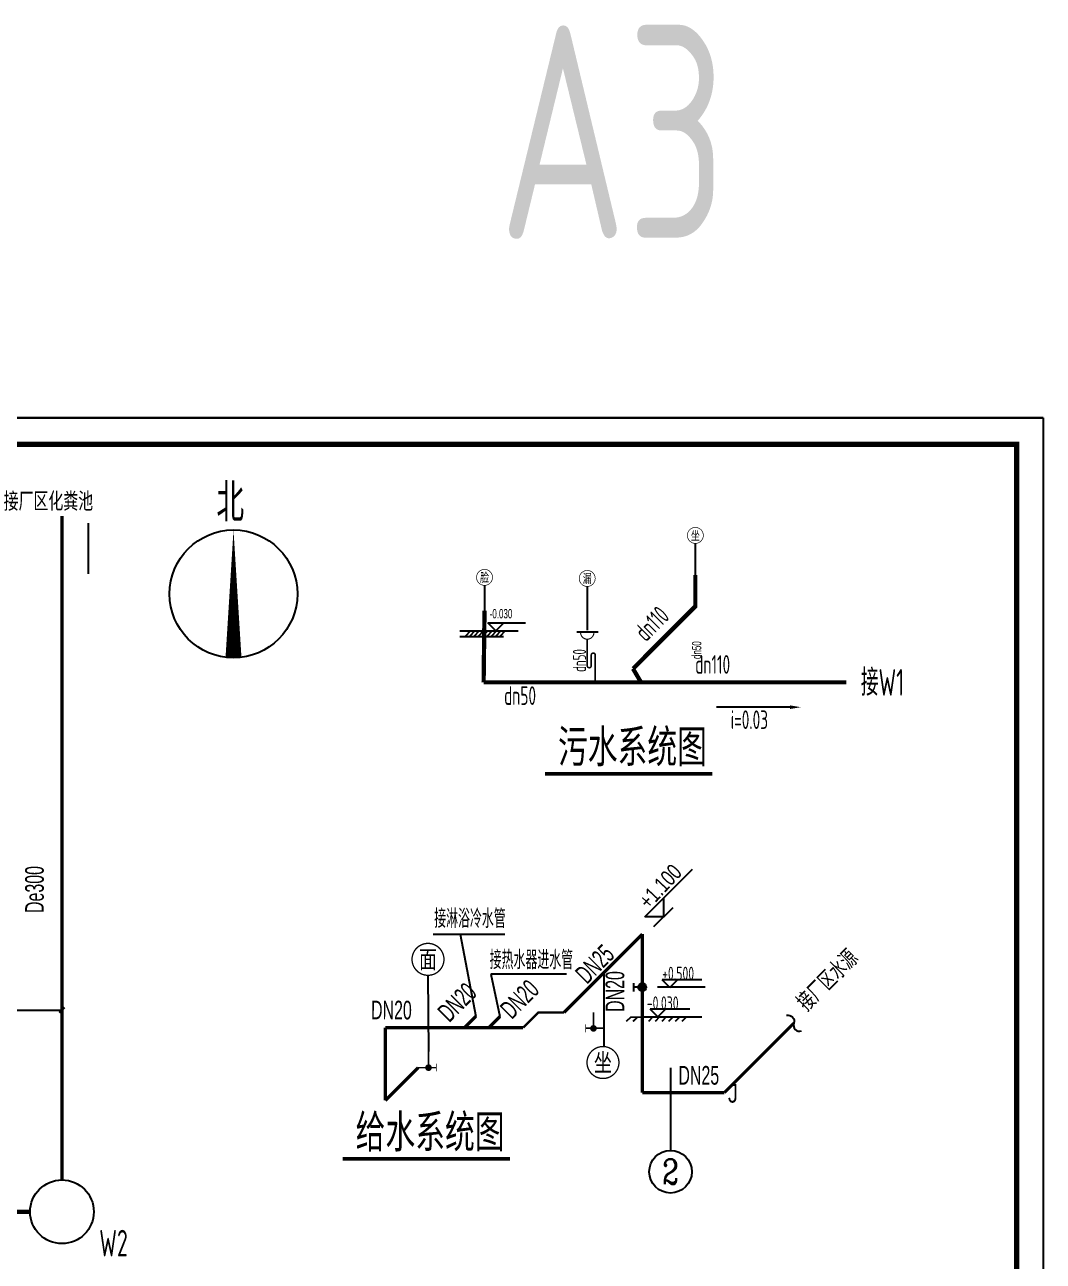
# Model space of a CAD drawing. Extents: x 5693218 to 11495510, y -728562 to -461276.
# Drawn here: x 5783362 to 5802497, y -489423 to -466194 of the extents above; entities that cross this region are included whole.
import ezdxf
from ezdxf.enums import TextEntityAlignment as Align

# ---------------------------------------------------------------- set-up
doc = ezdxf.new("R2010")
doc.units = 0
doc.header["$LTSCALE"] = 1000
doc.header["$MEASUREMENT"] = 0
doc.linetypes.add('DASH', pattern=[0.35, 0.25, -0.1])
doc.layers.get('0').update_dxf_attribs({"linetype": 'CONTINUOUS'})
doc.layers.get('Defpoints').update_dxf_attribs({"linetype": 'CONTINUOUS'})
for name, color, linetype in [('AXIS', 3, 'CONTINUOUS'), ('AXIS_TEXT', 7, 'CONTINUOUS'), ('DIM_ELEV', 3, 'CONTINUOUS'), ('DIM_SYMB', 3, 'CONTINUOUS'), ('EQUIP_污水', 7, 'CONTINUOUS'), ('EQUIP_给水', 7, 'CONTINUOUS'), ('PIPE-污水', 2, 'CONTINUOUS'), ('PIPE-给水', 3, 'CONTINUOUS'), ('PUB_TEXT', 7, 'CONTINUOUS'), ('TEXT', 7, 'CONTINUOUS'), ('TEXT_污水', 2, 'DASH'), ('TEXT_给水', 3, 'CONTINUOUS'), ('TWT_DIM', 3, 'CONTINUOUS'), ('TWT_ELEV', 3, 'CONTINUOUS'), ('TWT_IDEN', 3, 'CONTINUOUS'), ('WALL', 2, 'CONTINUOUS'), ('回水', 2, 'DASH'), ('尺寸标注', 74, 'CONTINUOUS')]:
    doc.layers.add(name, color=color, linetype=linetype)
doc.styles.add('_HZTXT', font='txt.shx', dxfattribs={"width": 0.8, "bigfont": 'HZTXT.shx'})
doc.styles.add('_TCH_AXIS', font='COMPLEX', dxfattribs={"bigfont": 'GBCBIG'})
doc.styles.add('_TCH_DIM', font='SIMPLEX', dxfattribs={"bigfont": 'GBCBIG'})
doc.styles.add('_TWT_PIPEDN', font='yb.shx', dxfattribs={"width": 0.8, "height": 3, "bigfont": 'HZTXT.shx'})
doc.styles.add('_TWT_SANITARY', font='', dxfattribs={"width": 0.8, "height": 3.5})
doc.styles.add('COMPLEX', font='COMPLEX')
doc.styles.add('HZ', font='tssdeng2.shx', dxfattribs={"width": 0.75, "oblique": 5, "height": 3, "bigfont": 'tjhzf.shx'})
doc.styles.add('schuco', font='sceie.shx', dxfattribs={"width": 0.7, "bigfont": 'sceic.shx'})
doc.styles.get("Standard").update_dxf_attribs({"font": 'GBENOR', "bigfont": 'GBCBIG'})
doc.styles.add('TG_LINETYPE', font='SIMPLEX', dxfattribs={"width": 0.8, "height": 3, "bigfont": 'HZTXT'})
doc.styles.add('TSSD', font='tssdeng.shx', dxfattribs={"width": 0.7, "bigfont": 'tssdchn.shx'})
doc.styles.add('样式 1', font='sceie.shx', dxfattribs={"width": 0.75, "bigfont": 'sceic.shx'})
doc.styles.get('_TWT_SANITARY').set_extended_font_data('SimSun')
doc.linetypes.add('TG_J', pattern='A,2,-0.3,["J",TG_LINETYPE,S=0.1,R=0,X=-0.23,Y=-0.15],0', length=2.3)
doc.linetypes.add('TG_W', pattern='A,2,-0.3,["W",TG_LINETYPE,S=0.1,R=0,X=-0.28,Y=-0.15],0', length=2.3)
doc.dimstyles.get("Standard").update_dxf_attribs({"dimscale": 100, "dimtxt": 3.5, "dimasz": 1, "dimexe": 2.5, "dimexo": 3, "dimgap": 1.5, "dimtad": 1, "dimdec": 0, "dimzin": 0, "dimdsep": 46, "dimtxsty": 'Standard', "dimblk": 'ARCHTICK', "dimcen": 0.09, "dimadec": 0, "dimazin": 0, "dimtfac": 1, "dimtdec": 0, "dimtix": 1, "dimtmove": 2, "dimatfit": 3, "dimfxl": 0, "dimtolj": 1, "dimtzin": 0, "dimarcsym": 0})

# ---------------------------------------------------------------- blocks, each defined once
blk = doc.blocks.new('_ArchTick')
at = {"color": 0, "linetype": 'ByBlock', "const_width": 0.4}
blk.add_lwpolyline([(-0.5, -0.5), (0.5, 0.5)], dxfattribs=at)
blk = doc.blocks.new('*D424')
at = {"color": 0, "lineweight": -2}
for p, q in [((5781061, -484406), (5781061, -484456)), ((5784061, -484406), (5784061, -484456)), ((5781061, -484706), (5784061, -484706))]:
    blk.add_line(p, q, dxfattribs=at)
at = {"layer": 'Defpoints', "color": 0}
for p in [(5781061, -484706), (5784061, -484706), (5784061, -484706)]:
    blk.add_point(p, dxfattribs=at)
at = {"color": 0, "lineweight": -2, "xscale": 100, "yscale": 100, "zscale": 100, "rotation": 180}
blk.add_blockref('_ArchTick', (5781061, -484706), dxfattribs=at)
at = {"color": 0, "lineweight": -2, "xscale": 100, "yscale": 100, "zscale": 100}
blk.add_blockref('_ArchTick', (5784061, -484706), dxfattribs=at)
at = {"color": 0, "insert": (5782561, -484381), "char_height": 350, "attachment_point": 5}
blk.add_mtext('\\A1;1500', dxfattribs=at)
blk = doc.blocks.new('$ATTACHMENT$00000196')
blk.add_line((53, 944), (-347, 944))
for points, const_width in [([(-25, 944, -1.067664), (-275, 944)], 20), ([(0, 0), (0, 512, 1), (-75, 512), (-75, 312, -1), (-150, 312), (-150, 810)], 30)]:
    blk.add_lwpolyline(points, format="xyb", dxfattribs=dict(const_width=const_width))
at = {"style": 'HZ', "flags": 1}
for tag in ['WHAT', 'SPEC', 'UNIT']:
    blk.add_attdef(tag, (-150, 810), '', height=0.001, dxfattribs=at)
blk = doc.blocks.new('$TwtSys$00000132')
at = {"elevation": 0}
blk.add_lwpolyline([(7, -101, -0.575183), (0, 0, 0.604745), (-11, 101, 16.924828)], format="xyb", dxfattribs=at)
blk = doc.blocks.new('_AXISO')
blk.add_circle((0, 0), 0.5)
at = {"layer": 'AXIS_TEXT', "style": 'COMPLEX', "width": 1.041667}
blk.add_attdef('A', text='', height=0.56, dxfattribs=at).set_placement((-0.25, -0.28), (0.25, -0.28), align=Align.FIT)

msp = doc.modelspace()

# ---------------------------------------------------------------- hatches: boundary and pattern name
at = {"layer": '尺寸标注'}
h = msp.add_hatch(color=0, dxfattribs=at)
h.dxf.hatch_style = 1
h.paths.add_polyline_path([(5795039.3, -484275.4, 1), (5794889.7, -484275.4, 1)])

# ---------------------------------------------------------------- linework, layer by layer
for p, q in [((5802497.1, -473576.5), (5760497.1, -473576.5)), ((5760497.1, -473576.5), (5802497.1, -473576.5))]:
    msp.add_line(p, q)
at = {"color": 0}
for p, q in [((5802497.1, -473576.5), (5802497.1, -503276.5)), ((5791036.4, -483277.8), (5792384.4, -483277.8)), ((5791540.8, -483277.8), (5791835.8, -484823)), ((5793541, -484026.2), (5792118.1, -484026.2)), ((5792118.1, -484026.2), (5792290.4, -484823))]:
    msp.add_line(p, q, dxfattribs=at)
at = {"lineweight": 25}
for p, q in [((5791536, -477582.3), (5792632.4, -477582.3)), ((5791739.2, -477582.3), (5791636, -477685.4)), ((5791820.4, -477582.3), (5791717.3, -477685.4)), ((5791901.7, -477582.3), (5791798.5, -477685.4)), ((5791982.9, -477582.3), (5791879.8, -477685.4)), ((5792064.2, -477582.3), (5791961.1, -477685.4)), ((5792145.4, -477582.3), (5792042.3, -477685.4)), ((5792226.7, -477582.3), (5792123.6, -477685.4)), ((5792307.9, -477582.3), (5792204.8, -477685.4)), ((5792389.2, -477582.3), (5792286.1, -477685.4)), ((5791536, -477685.4), (5792358.9, -477685.4))]:
    msp.add_line(p, q, dxfattribs=at)
at = {"color": 0, "const_width": 100}
msp.add_lwpolyline([(5801997.1, -502776.5), (5762997.1, -502776.5), (5762997.1, -474076.5), (5801997.1, -474076.5)], close=True, dxfattribs=at)
at = {"color": 0}
msp.add_lwpolyline([(5797741.8, -479013.7), (5796359, -479013.7)], dxfattribs=at)
for points, const_width in [([(5794046.2, -485045.1), (5794046.2, -484745.1), (5794046.2, -484745.1)], 30), ([(5793900.4, -485119.8), (5793900.4, -484969.8)], 15), ([(5794242.7, -485044.8), (5793900.4, -485044.8)], 30), ([(5790948.2, -485782.9), (5790948.2, -485482.9), (5790948.2, -485482.9)], 30), ([(5791094, -485857.6), (5791094, -485707.6)], 15), ([(5790751.7, -485785.7), (5791094, -485785.7)], 30)]:
    msp.add_lwpolyline(points, dxfattribs=dict(const_width=const_width))
at = {"const_width": 62.5}
for points in [[(5794077.8, -485047.9, 1), (5794015.3, -485047.9, 1)], [(5790916.6, -485785.7, -1), (5790979.1, -485785.7, -1)]]:
    msp.add_lwpolyline(points, format="xyb", close=True, dxfattribs=at)
at = {"color": 0}
msp.add_circle((5784061, -488492.7), 598.3, dxfattribs=at)
msp.add_solid([(5797741.8, -478980.4), (5797941.8, -479013.7), (5797741.8, -479047.1)], dxfattribs=at)
at = {"layer": 'AXIS', "color": 0}
msp.add_line((5795494.3, -485787.4), (5795494.3, -487334.9), dxfattribs=at)
at = {"layer": 'DIM_ELEV'}
for p, q in [((5795013.6, -482952.3), (5795908.7, -482057.2)), ((5795367.2, -482952.3), (5795367.2, -482598.8)), ((5795182.9, -483136.6), (5795544, -482775.5)), ((5795367.2, -482952.3), (5795013.6, -482952.3)), ((5795480.8, -484277), (5795336.8, -484133)), ((5796080, -484133), (5795336.8, -484133)), ((5795480.8, -484277), (5795624.8, -484133)), ((5795258.9, -484833.5), (5795114.9, -484689.5)), ((5795858.1, -484689.5), (5795114.9, -484689.5)), ((5795258.9, -484833.5), (5795402.9, -484689.5))]:
    msp.add_line(p, q, dxfattribs=at)
at = {"layer": 'DIM_SYMB'}
msp.add_lwpolyline([(5787283.7, -478085.2, 300, 0, 0), (5787283.7, -475685.2, 0, 0, 0)], format="xyseb", dxfattribs=at)
msp.add_circle((5787283.7, -476885.2), 1200, dxfattribs=at)
at = {"layer": 'PIPE-污水', "linetype": 'TG_W', "lineweight": 0, "const_width": 60}
msp.add_lwpolyline([(5784061, -487894.4), (5784061.2, -475420.4)], dxfattribs=at)
at = {"layer": 'PIPE-给水', "linetype": 'Continuous', "const_width": 45}
msp.add_lwpolyline([(5793492.6, -484748.9), (5793012.3, -484748.9), (5792725.7, -485035.5)], dxfattribs=at)
at = {"layer": 'PUB_TEXT', "const_width": 70}
for points in [[(5793137.1, -480265.8), (5796281.5, -480265.8)], [(5789335.6, -487500.4), (5792480, -487500.4)]]:
    msp.add_lwpolyline(points, dxfattribs=at)
at = {"layer": 'PUB_TEXT', "color": 3}
for points in [[(5794964.5, -483277, 60, 60, 0), (5793492.6, -484748.9, 60, 60, 0)], [(5794242.7, -485044.8, 35, 35, 0), (5794242.7, -483998.8, 60, 60, 0)], [(5791835.8, -484823, 60, 60, 0), (5791623.3, -485035.5, 60, 60, 0)], [(5792290.4, -484823, 60, 60, 0), (5792077.9, -485035.5, 60, 60, 0)], [(5797811.2, -484950.6, 60, 60, 0), (5796507.9, -486253.9, 60, 60, 0)], [(5790751.7, -485785.7, 60, 60, 0), (5790135.4, -486402, 60, 60, 0)]]:
    msp.add_lwpolyline(points, format="xyseb", dxfattribs=at)
at = {"layer": 'PUB_TEXT', "color": 3, "const_width": 60}
for points in [[(5794964.5, -486253.9), (5794964.5, -483277)], [(5790135.4, -486402), (5790135.4, -485035.5)]]:
    msp.add_lwpolyline(points, dxfattribs=at)
at = {"layer": 'TEXT_给水', "color": 3, "ltscale": 10, "const_width": 60}
for points in [[(5790135.4, -485035.5), (5792725.7, -485035.5)], [(5794964.5, -486253.9), (5796507.9, -486253.9)]]:
    msp.add_lwpolyline(points, dxfattribs=at)
at = {"layer": 'TWT_DIM'}
for p, q in [((5795960.6, -476528.2), (5795960.6, -475937)), ((5791999.7, -476725.3), (5791999.7, -477303.4)), ((5793928.9, -476745.5), (5793928.9, -477565.7, 0)), ((5790937.9, -484051), (5790948.2, -485482.9)), ((5794242.7, -484853.2), (5794242.7, -485389.6))]:
    msp.add_line(p, q, dxfattribs=at)
at = {"layer": 'TWT_ELEV'}
for p, q in [((5792059.7, -477432.3), (5792767, -477432.3)), ((5792209.7, -477582.3), (5792059.7, -477432.3)), ((5792209.7, -477582.3), (5792359.7, -477432.3))]:
    msp.add_line(p, q, dxfattribs=at)
at = {"layer": 'TWT_IDEN'}
for points, const_width in [([(5795810.6, -475787, 1), (5796110.6, -475787, 1)], 12.5), ([(5792149.7, -476575.3, 1), (5791849.7, -476575.3, 1)], 12.5), ([(5794078.9, -476595.5, 1), (5793778.9, -476595.5, 1)], 12.5), ([(5790637.9, -483751, -1), (5791237.9, -483751, -1)], 25)]:
    msp.add_lwpolyline(points, format="xyb", close=True, dxfattribs=dict(at, const_width=const_width))
at = {"layer": 'TWT_IDEN', "const_width": 25, "elevation": -162257.2}
msp.add_lwpolyline([(5794525, -485689.1, 1), (5793925, -485689.1, 1)], format="xyb", close=True, dxfattribs=at)
at = {"layer": 'WALL', "color": 0}
for p, q in [((5796143.3, -484274.9), (5795248.8, -484274.9)), ((5794746, -484835.5), (5794662.3, -484919.3)), ((5794746, -484835.5), (5795108.5, -484831.4)), ((5794871.1, -484837.6), (5794787.3, -484921.4)), ((5794873, -484835.5), (5794789.3, -484919.3)), ((5794964.5, -484833.5), (5796081.7, -484833.5)), ((5795165, -484833.5), (5795081.2, -484917.3)), ((5795288, -484833.5), (5795204.2, -484917.3)), ((5795415, -484833.5), (5795331.2, -484917.3)), ((5795540, -484835.5), (5795456.2, -484919.3)), ((5795663, -484835.5), (5795579.2, -484919.3)), ((5795788.1, -484837.6), (5795704.3, -484921.4)), ((5795790, -484835.5), (5795706.2, -484919.3))]:
    msp.add_line(p, q, dxfattribs=at)
at = {"layer": '回水', "const_width": 80}
for points in [[(5794789.5, -478290.3), (5795960.6, -477119.1), (5795960.6, -476528.2)], [(5791982.9, -478547.2), (5791999.7, -477203.1)], [(5794940.5, -478547.2), (5794789.5, -478290.3)], [(5791982.9, -478547.2), (5798799.1, -478547.2)], [(5778815.2, -488492.7), (5783462.7, -488492.7)]]:
    msp.add_lwpolyline(points, dxfattribs=at)
at = {"layer": '尺寸标注', "color": 0}
for p, q in [((5794803.1, -484352.4), (5794803.2, -484274.9)), ((5794803.2, -484274.9), (5794803.2, -484197.4)), ((5794953.4, -484275), (5794803.2, -484274.9))]:
    msp.add_line(p, q, dxfattribs=at)
msp.add_circle((5794964.5, -484275.4), 74.8, dxfattribs=at)

# ---------------------------------------------------------------- block references
at = {"layer": 'AXIS', "color": 0}
ref = msp.add_blockref('_AXISO', (5795494.3, -487740.2), dxfattribs=dict(at, xscale=800, yscale=800, zscale=800))
ref.add_attrib('A', '2', dxfattribs={"layer": 'AXIS_TEXT', "color": 0, "height": 465.9, "style": '_TCH_AXIS'}).set_placement((5795338.9, -487973.2), (5795649.6, -487973.2), align=Align.FIT)
at = {"layer": 'EQUIP_污水'}
msp.add_blockref('$ATTACHMENT$00000196', (5794079.8, -478547.2), dxfattribs=at)
at = {"layer": 'EQUIP_给水', "xscale": 1.999999999903062, "yscale": 2.000000000014552, "zscale": 2, "rotation": 218.1821012029045}
msp.add_blockref('$TwtSys$00000132', (5797811.2, -484950.6), dxfattribs=at)

# ---------------------------------------------------------------- texts
at = {"style": 'schuco', "width": 0.7}
for s, p in [('接W1', (5799069.4, -478798.1)), ('W2', (5784761.6, -489331.6))]:
    msp.add_text(s, height=500, dxfattribs=at).set_placement(p)
at = {"style": 'HZ', "text_generation_flag": 4, "flags": 1}
for tag, p, s, height, width in [('UNIT', (5794242.7, -484853.2), '个', 0.001, 0.7), ('SPEC', (5794242.7, -484853.2), 'DN15', 0.001, 0.7), ('WHAT', (5794242.7, -484853.2), '脚踏开关', 0.001, 0.7), ('UNIT', (5794298.4, -484989.4), '个', 0.0001, 0.700001), ('SPEC', (5794298.4, -484989.4), 'DN15', 0.0001, 0.7), ('WHAT', (5794298.4, -484989.4), '面盆水嘴', 0.0001, 0.7)]:
    msp.add_attdef(tag, p, s, height=height, rotation=180, dxfattribs=dict(at, width=width))
at = {"style": 'HZ', "width": 0.7, "flags": 1}
for tag, s in [('UNIT', '个'), ('SPEC', 'DN15'), ('WHAT', '面盆水嘴')]:
    msp.add_attdef(tag, (5794242.7, -485044.8), s, height=0.001, dxfattribs=at)
at = {"layer": 'PUB_TEXT', "style": '_TCH_DIM'}
msp.add_text('北', height=723.4, dxfattribs=at).set_placement((5786962.4, -475531.4))
at = {"layer": 'PUB_TEXT', "color": 3, "style": '样式 1', "width": 0.7}
for s, height, rotation, p in [('dn110', 350, 45, (5795033.3, -477800.3)), ('dn50', 250, 90, (5793909.1, -478351.1))]:
    msp.add_text(s, height=height, rotation=rotation, dxfattribs=at).set_placement(p)
at = {"layer": 'PUB_TEXT', "color": 3, "style": '样式 1'}
for s, height, width, p in [('dn110', 350, 0.7, (5795957.8, -478385.7)), ('dn50', 350, 0.7, (5792367.9, -478971.8)), ('i=0.03', 350, 0.7, (5796623.5, -479423.8)), ('+0.500', 250, 0.75, (5795337.1, -484139.8)), ('-0.030', 250, 0.75, (5795049, -484696.4))]:
    msp.add_text(s, height=height, dxfattribs=dict(at, width=width)).set_placement(p)
at = {"layer": 'PUB_TEXT', "style": '_HZTXT', "width": 0.8}
for s, p in [('污水系统图', (5793379, -480125.8)), ('给水系统图', (5789577.4, -487360.4))]:
    msp.add_text(s, height=700, dxfattribs=at).set_placement(p)
at = {"layer": 'TEXT', "style": 'TSSD', "width": 0.7}
msp.add_text('A3', height=4000, dxfattribs=at).set_placement((5792269.7, -470206.8))
at = {"layer": 'TEXT_污水', "linetype": 'TG_W', "style": '_TWT_PIPEDN', "width": 0.64}
msp.add_text('-0.030', height=175, dxfattribs=at).set_placement((5792097.6, -477344.8))
msp.add_text('dn50', height=175, rotation=90, dxfattribs=at).set_placement((5796072.6, -478108.8))
at = {"layer": 'TEXT_给水', "linetype": 'Continuous', "style": '_TWT_PIPEDN', "width": 0.8}
for s, p in [('接厂区化粪池', (5782965.9, -475324.9, 0)), ('J', (5796573.7, -486442.7))]:
    msp.add_text(s, height=350, dxfattribs=at).set_placement(p)
at = {"layer": 'TEXT_给水', "linetype": 'Continuous', "style": '_TWT_PIPEDN'}
for s, height, rotation, width, p in [('+1.100', 300, 46.92987, 0.76, (5795086.5, -482826.9)), ('接厂区水源', 350, 45, 0.8, (5798070.8, -484760.3))]:
    msp.add_text(s, height=height, rotation=rotation, dxfattribs=dict(at, width=width)).set_placement(p)
at = {"layer": 'TEXT_给水', "linetype": 'TG_J', "style": '_TWT_PIPEDN', "width": 0.64}
for s, rotation, p in [('De300', 90, (5783719.2, -482880.2)), ('接淋浴冷水管', 359.83505, (5791053.5, -483158.8)), ('接热水器进水管', 359.83505, (5792096.2, -483933.8)), ('DN25', 45, (5793923.6, -484233.4)), ('DN20', 90, (5794624.9, -484738, -162257.2)), ('DN20', 45, (5791337.7, -484949.5)), ('DN20', 45, (5792511, -484893.2)), ('DN20', 359.83505, (5789867.3, -484877)), ('DN25', 359.83505, (5795641.9, -486102.9))]:
    msp.add_text(s, height=350, rotation=rotation, dxfattribs=at).set_placement(p)
at = {"layer": 'TWT_IDEN', "color": 7, "style": '_TWT_SANITARY', "width": 0.703125}
for s, height, p, p2 in [('坐', 169.7, (5795875.8, -475875.6), (5796045.5, -475875.6)), ('脸', 169.7, (5791914.8, -476660.1), (5792084.5, -476660.1)), ('漏', 169.7, (5793844, -476680.3), (5794013.7, -476680.3)), ('面', 339.4, (5790768.2, -483920.7), (5791107.6, -483920.7)), ('坐', 339.4, (5794055.3, -485858.8, -162257.2), (5794394.7, -485858.8, -162257.2))]:
    msp.add_text(s, height=height, dxfattribs=at).set_placement(p, p2, align=Align.FIT)

# ---------------------------------------------------------------- dimensions: what is measured, and where the dimension line sits
at = {"color": 0}
dim = msp.add_linear_dim(base=(5784061.1, -484705.8), p1=(5781061, -484705.8), p2=(5784061.1, -484705.9), text='1500', dimstyle='Standard', override={"dimfxl": 100}, dxfattribs=at)
dim.commit()
dim.dimension.update_dxf_attribs({"geometry": '*D424', "text_midpoint": (5782561, -484380.8)})

# ---------------------------------------------------------------- leaders
msp.add_leader([(5784556.3, -475558.2), (5784556.3, -476510.3)], dimstyle='Standard', override={"dimgap": 1.5, "dimtad": 0, "dimfxl": 100}, dxfattribs=at)

doc.saveas('drawing.dxf')
